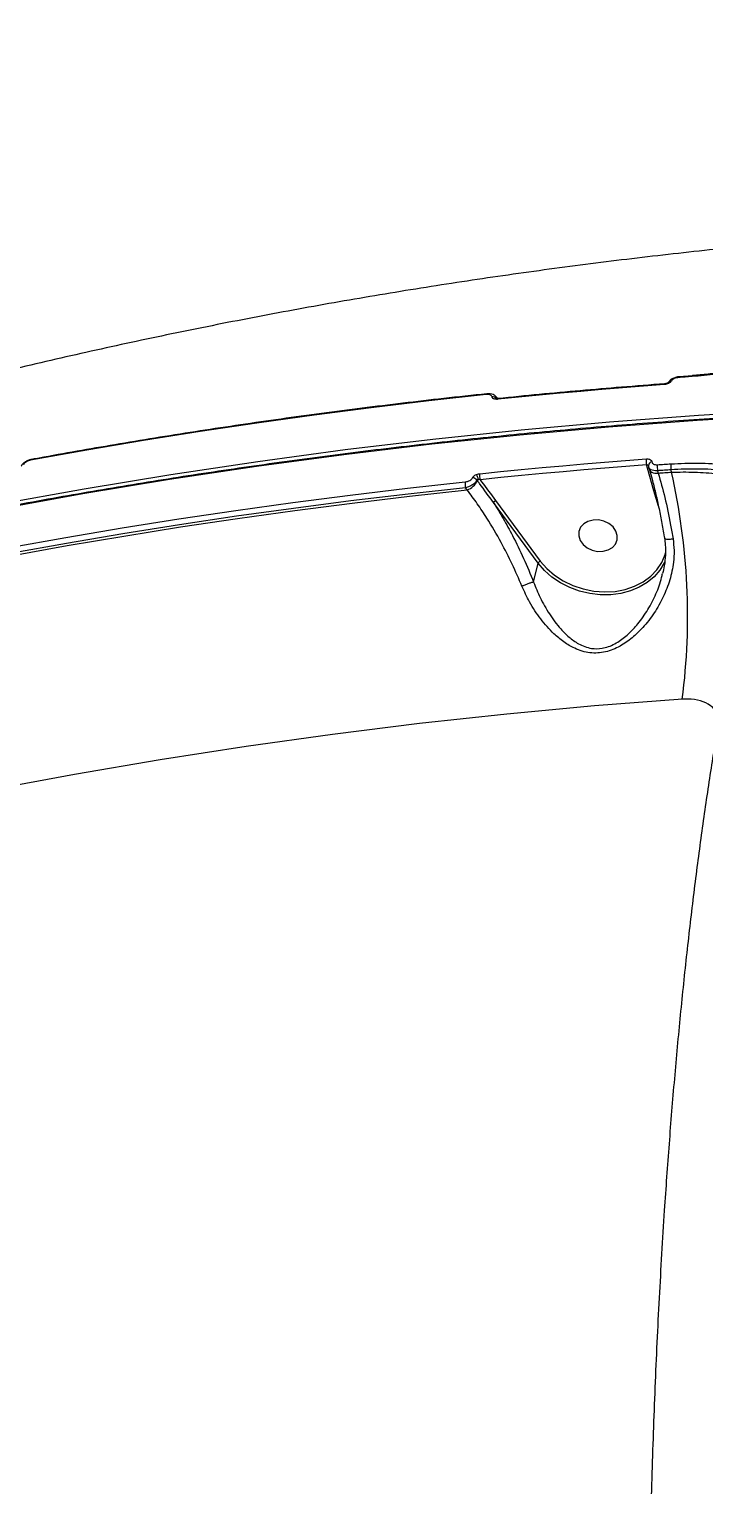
# Model space of a CAD drawing. Header units: millimetres. Extents: x -10374 to 11119, y -8221 to 9433.
# Drawn here: x -2991.3 to -2836.1, y -4716.8 to -4381.9 of the extents above; entities that cross this region are included whole.
import ezdxf

# ---------------------------------------------------------------- set-up
doc = ezdxf.new("R2010")
doc.units = ezdxf.units.MM
for name, color, linetype in [('DIKOM_ОБЪЕКТ', 7, 'Continuous'), ('DIKOM_РАЗМЕР_ЗОНА', 7, 'Continuous'), ('DIKOM_РАЗМЕР_ОБЪЕКТА', 7, 'Continuous')]:
    doc.layers.add(name, color=color, linetype=linetype)
doc.styles.add('style1', font='arial.ttf', dxfattribs={"width": 0.8})
doc.dimstyles.new('1-50', dxfattribs={"dimtxt": 300, "dimasz": 200, "dimexe": 100, "dimexo": 0, "dimgap": 100, "dimtad": 0, "dimdec": 0, "dimtxsty": 'style1', "dimcen": 0, "dimclrd": 7, "dimclre": 7, "dimadec": 1, "dimazin": 2, "dimtfac": 1, "dimtdec": 0, "dimtmove": 1, "dimatfit": 3, "dimfxl": 0, "dimlwd": 25, "dimlwe": 18, "dimarcsym": 0})

# ---------------------------------------------------------------- blocks, each defined once
blk = doc.blocks.new('*D16')
at = {"layer": 'Defpoints', "color": 0, "transparency": 16777216}
for p in [(-9045.1, 5161.67), (3694.49, 5161.67), (1813.16, -6719.94)]:
    blk.add_point(p, dxfattribs=at)
at = {"layer": 'DIKOM_РАЗМЕР_ОБЪЕКТА', "color": 7, "lineweight": 18, "transparency": 16777216}
for p, q in [((3694.49, 5161.67), (-9145.1, 5161.67)), ((1813.16, -6719.94), (-9145.1, -6719.94))]:
    blk.add_line(p, q, dxfattribs=at)
at = {"layer": 'DIKOM_РАЗМЕР_ОБЪЕКТА', "color": 7, "lineweight": 25, "transparency": 16777216}
for p, q in [((-9045.1, 4961.67), (-9045.1, -0.45)), ((-9045.1, -6519.94), (-9045.1, -1080.23))]:
    blk.add_line(p, q, dxfattribs=at)
at = {"layer": 'DIKOM_РАЗМЕР_ОБЪЕКТА', "color": 7, "transparency": 16777216}
for points in [[(-9078.43, 4961.67), (-9011.76, 4961.67), (-9045.1, 5161.67)], [(-9078.43, -6519.94), (-9011.76, -6519.94), (-9045.1, -6719.94)]]:
    blk.add_solid(points, dxfattribs=at)
at = {"layer": 'DIKOM_РАЗМЕР_ОБЪЕКТА', "color": 0, "transparency": 16777216, "insert": (-9045.1, -540.34), "char_height": 300, "attachment_point": 5, "rotation": 90, "style": 'style1'}
blk.add_mtext('11900', dxfattribs=at)
blk = doc.blocks.new('*D13')
at = {"layer": 'Defpoints', "color": 0, "transparency": 16777216}
for p in [(-10176.97, 7112.81), (3082.33, 7112.81), (2015.48, -8221.4)]:
    blk.add_point(p, dxfattribs=at)
at = {"layer": 'DIKOM_РАЗМЕР_ЗОНА', "color": 7, "lineweight": 18, "transparency": 16777216}
for p, q in [((3082.33, 7112.81), (-10276.97, 7112.81)), ((2015.48, -8221.4), (-10276.97, -8221.4))]:
    blk.add_line(p, q, dxfattribs=at)
at = {"layer": 'DIKOM_РАЗМЕР_ЗОНА', "color": 7, "lineweight": 25, "transparency": 16777216}
for p, q in [((-10176.97, 6912.81), (-10176.97, -14.41)), ((-10176.97, -8021.4), (-10176.97, -1094.19))]:
    blk.add_line(p, q, dxfattribs=at)
at = {"layer": 'DIKOM_РАЗМЕР_ЗОНА', "color": 7, "transparency": 16777216}
for points in [[(-10210.3, 6912.81), (-10143.64, 6912.81), (-10176.97, 7112.81)], [(-10210.3, -8021.4), (-10143.64, -8021.4), (-10176.97, -8221.4)]]:
    blk.add_solid(points, dxfattribs=at)
at = {"layer": 'DIKOM_РАЗМЕР_ЗОНА', "color": 0, "transparency": 16777216, "insert": (-10176.97, -554.3), "char_height": 300, "attachment_point": 5, "rotation": 90, "style": 'style1'}
blk.add_mtext('15300', dxfattribs=at)

msp = doc.modelspace()

# ---------------------------------------------------------------- linework, layer by layer
at = {"layer": 'DIKOM_ОБЪЕКТ', "color": 7, "linetype": 'Continuous', "lineweight": 15}
for p, q in [((-2838.67, -4461.69), (-2841.78, -4461.91)), ((-2838.66, -4461.69), (-2838.67, -4461.69)), ((-2883.72, -4466.73), (-2883.86, -4466.54)), ((-2883.86, -4466.54), (-2883.74, -4466.91)), ((-2883.44, -4467.01), (-2883.7, -4466.66)), ((-2849.03, -4482.9), (-2849.24, -4482.18)), ((-2847.54, -4488.11), (-2849.03, -4482.9)), ((-2848.8, -4482.47), (-2848.82, -4482.33)), ((-2848.76, -4482.67), (-2848.58, -4483.28)), ((-2848.58, -4483.28), (-2848.57, -4483.32)), ((-2846.7, -4483.52), (-2846.54, -4484.05)), ((-2843.5, -4483.83), (-2843.59, -4483.3)), ((-2888.15, -4485.82), (-2888.27, -4485.66)), ((-2890.5, -4487.94), (-2890.87, -4487.44)), ((-2883.97, -4490.37), (-2873.69, -4504.31)), ((-2846.5, -4491.65), (-2847.54, -4488.11)), ((-2874.18, -4504.79), (-2884.46, -4490.84)), ((-2875.23, -4509.14), (-2874.18, -4504.79))]:
    msp.add_line(p, q, dxfattribs=at)
at = {"layer": 'DIKOM_ОБЪЕКТ', "color": 7, "linetype": 'Continuous', "lineweight": 15, "flags": 128}
for points in [[(-2845.15, -4463.69), (-2849.96, -4464.06), (-2854.76, -4464.44), (-2859.56, -4464.84), (-2864.36, -4465.26), (-2869.15, -4465.69), (-2873.93, -4466.14), (-2878.72, -4466.61), (-2883.49, -4467.09)], [(-2845.04, -4463.52), (-2845.04, -4463.52), (-2845.08, -4463.54), (-2845.12, -4463.6), (-2845.15, -4463.69)], [(-2838.78, -4461.86), (-2839.17, -4461.88), (-2839.56, -4461.91), (-2839.95, -4461.94), (-2840.34, -4461.97), (-2840.73, -4461.99), (-2841.12, -4462.02), (-2841.51, -4462.05), (-2841.9, -4462.08)], [(-2838.67, -4461.69), (-2838.67, -4461.69), (-2838.72, -4461.71), (-2838.75, -4461.77), (-2838.78, -4461.86)], [(-2886.11, -4466), (-2899.36, -4467.45), (-2912.57, -4469.03), (-2925.75, -4470.73), (-2938.88, -4472.56), (-2951.97, -4474.52), (-2965.02, -4476.59), (-2978.02, -4478.8), (-2990.97, -4481.12)], [(-2883.64, -4466.88), (-2883.65, -4466.87), (-2883.72, -4466.73)], [(-2775.87, -4469.11), (-2796.5, -4469.76), (-2817.07, -4470.7), (-2837.58, -4471.94), (-2858.02, -4473.47), (-2878.39, -4475.3), (-2898.68, -4477.42), (-2918.88, -4479.84), (-2939, -4482.55), (-2959.01, -4485.55), (-2978.92, -4488.84), (-2998.72, -4492.42)], [(-2998.44, -4491.24), (-2978.64, -4487.66), (-2958.73, -4484.37), (-2938.71, -4481.37), (-2918.6, -4478.66), (-2898.4, -4476.24), (-2878.11, -4474.12), (-2857.74, -4472.29), (-2837.29, -4470.76), (-2816.78, -4469.52), (-2796.21, -4468.58), (-2775.59, -4467.93)], [(-2887.63, -4484.21), (-2882.86, -4483.73), (-2878.07, -4483.26), (-2873.29, -4482.81), (-2868.5, -4482.38), (-2863.7, -4481.96), (-2858.9, -4481.56), (-2854.1, -4481.18), (-2849.29, -4480.81)], [(-2849.24, -4482.18), (-2854.04, -4482.55), (-2858.84, -4482.94), (-2863.64, -4483.34), (-2868.43, -4483.75), (-2873.21, -4484.18), (-2878, -4484.63), (-2882.77, -4485.1), (-2887.55, -4485.58)], [(-2848.57, -4483.32), (-2848.57, -4483.33), (-2848.45, -4483.54), (-2848.26, -4483.73), (-2848.01, -4483.88), (-2847.7, -4483.99), (-2847.35, -4484.05), (-2846.96, -4484.07), (-2846.54, -4484.05)], [(-2846.75, -4482.15), (-2846.36, -4482.12), (-2845.97, -4482.09), (-2845.58, -4482.07), (-2845.19, -4482.04), (-2844.81, -4482.01), (-2844.42, -4481.98), (-2844.03, -4481.96), (-2843.64, -4481.93)], [(-2843.59, -4483.3), (-2843.98, -4483.32), (-2844.37, -4483.35), (-2844.75, -4483.38), (-2845.14, -4483.41), (-2845.53, -4483.44), (-2845.92, -4483.46), (-2846.31, -4483.49), (-2846.7, -4483.52)], [(-2846.54, -4484.05), (-2846.16, -4484.02), (-2845.78, -4483.99), (-2845.4, -4483.97), (-2845.02, -4483.94), (-2844.64, -4483.91), (-2844.26, -4483.89), (-2843.88, -4483.86), (-2843.5, -4483.83)], [(-2995.83, -4501.19), (-2982.87, -4498.87), (-2969.87, -4496.66), (-2956.82, -4494.59), (-2943.73, -4492.63), (-2930.6, -4490.8), (-2917.43, -4489.1), (-2904.21, -4487.52), (-2890.96, -4486.07)], [(-2890.87, -4487.44), (-2904.11, -4488.89), (-2917.31, -4490.47), (-2930.48, -4492.17), (-2943.6, -4493.99), (-2956.68, -4495.95), (-2969.72, -4498.02), (-2982.71, -4500.22), (-2995.65, -4502.55)], [(-2995.5, -4503.08), (-2982.53, -4500.75), (-2969.51, -4498.54), (-2956.45, -4496.46), (-2943.34, -4494.51), (-2930.19, -4492.68), (-2917, -4490.97), (-2903.77, -4489.39), (-2890.5, -4487.94)], [(-2856.3, -4497.39), (-2856.96, -4496.45), (-2857.9, -4495.68), (-2859.04, -4495.13), (-2860.29, -4494.85), (-2861.55, -4494.87), (-2862.72, -4495.17), (-2863.69, -4495.74), (-2864.41, -4496.53), (-2864.79, -4497.48), (-2864.82, -4498.51), (-2864.49, -4499.53), (-2863.84, -4500.47), (-2862.9, -4501.24), (-2861.76, -4501.79), (-2860.51, -4502.06), (-2859.25, -4502.05), (-2858.08, -4501.75), (-2857.1, -4501.17), (-2856.39, -4500.38), (-2856.01, -4499.44), (-2855.98, -4498.41), (-2856.3, -4497.39)], [(-2873.69, -4504.31), (-2872.2, -4506.03), (-2870.42, -4507.56), (-2868.4, -4508.87), (-2866.18, -4509.93), (-2863.83, -4510.72), (-2861.39, -4511.21), (-2858.93, -4511.39), (-2856.5, -4511.26), (-2854.17, -4510.81), (-2851.99, -4510.08), (-2850.01, -4509.05), (-2848.29, -4507.78), (-2846.85, -4506.28), (-2845.74, -4504.59), (-2844.99, -4502.75), (-2844.9, -4502.42)], [(-2845.02, -4504.38), (-2845.16, -4504.68), (-2846.16, -4506.37), (-2847.48, -4507.9), (-2849.07, -4509.22), (-2850.91, -4510.32), (-2852.96, -4511.17), (-2855.17, -4511.75), (-2857.5, -4512.05), (-2859.89, -4512.06), (-2862.29, -4511.78), (-2864.66, -4511.21), (-2866.93, -4510.38), (-2869.06, -4509.29), (-2871.01, -4507.98), (-2872.73, -4506.47), (-2874.18, -4504.79)], [(-2841.01, -4536.06), (-2861.25, -4537.63), (-2881.41, -4539.51), (-2901.49, -4541.69), (-2921.48, -4544.16), (-2941.37, -4546.94), (-2961.16, -4550), (-2980.85, -4553.37), (-3000.42, -4557.02)]]:
    msp.add_lwpolyline(points, dxfattribs=at)
at = {"layer": 'DIKOM_ОБЪЕКТ', "color": 7, "linetype": 'Continuous', "lineweight": 15}
for centre, radius, start, end in [((-2843.59, -4463.62), 0.743, 85.2294, 148.7441), ((-2841.7, -4462.09), 0.2, 117.0701, 177.435), ((-2885.91, -4466.01), 0.197, 114.4086, 177.1027), ((-2884.57, -4467.6), 1.08, 39.3942, 102.3871), ((-2883.84, -4467.38), 0.474, 80.7547, 138.6571), ((-2883.29, -4467.1), 0.205, 115.471, 176.6397), ((-2990.77, -4481.14), 0.206, 112.9798, 174.6236), ((-2845.76, -4481.36), 3.58, 171.1636, 193.2913), ((-2848.94, -4483.35), 0.461, 55.3015, 101.3964), ((-2847.96, -4482.34), 0.863, 94.0381, 179.4773), ((-2843.18, -4482.7), 3.61, 171.2634, 193.1235), ((-2840.05, -4482.48), 3.63, 171.2267, 193), ((-2989.84, -4516.98), 150.04, 352.6948, 12.7627), ((-2887.7, -4486.54), 3.3, 171.782, 195.7267), ((-2892.33, -4483.54), 4.77, 292.6052, 331.3744), ((-2889.32, -4486.44), 1.31, 36.9586, 89.2752), ((-2893.5, -4487.34), 5.9, 17.9034, 29.8957), ((-2887.41, -4486.2), 0.832, 124.9097, 152.8401), ((-2884.37, -4484.69), 3.3, 171.5619, 195.6069), ((-2883.65, -4491.19), 0.877, 111.3515, 157.0602), ((-2847.46, -4488.73), 0.626, 75.8416, 97.5546), ((-2873.38, -4505.12), 0.873, 111.2647, 157.1758)]:
    msp.add_arc(centre, radius, start, end, dxfattribs=at)
for points, knots in [([(-2784.08, -4428.4), (-2785.81, -4428.51), (-2793.95, -4429.04), (-2808.47, -4430.19), (-2827.6, -4431.95), (-2846.68, -4434.01), (-2865.7, -4436.34), (-2884.65, -4438.96), (-2903.53, -4441.86), (-2922.33, -4445.04), (-2941.05, -4448.5), (-2959.69, -4452.24), (-2978.23, -4456.26), (-2996.67, -4460.55), (-3015.01, -4465.12), (-3033.23, -4469.97), (-3051.35, -4475.09), (-3069.34, -4480.49), (-3087.21, -4486.16), (-3104.94, -4492.1), (-3122.54, -4498.3), (-3140, -4504.78), (-3157.31, -4511.52), (-3174.46, -4518.52), (-3191.46, -4525.79), (-3208.3, -4533.31), (-3224.97, -4541.1), (-3236.65, -4546.76), (-3242.77, -4549.84), (-3243.44, -4550.17)], [0, 0, 0, 0, 0.01071, 0.05027, 0.089831, 0.129388, 0.168935, 0.208472, 0.248001, 0.287521, 0.327026, 0.366518, 0.405997, 0.445458, 0.4849, 0.524323, 0.563727, 0.603105, 0.64246, 0.681789, 0.721089, 0.760359, 0.799598, 0.838803, 0.877973, 0.917105, 0.956197, 0.995249, 1, 1, 1, 1]), ([(-2785.91, -4440.81), (-2786.95, -4441.83), (-2789.03, -4443.88), (-2792.85, -4446.75), (-2796.98, -4449.39), (-2801.36, -4451.78), (-2806.1, -4454), (-2811.16, -4456), (-2816.47, -4457.77), (-2821.96, -4459.27), (-2827.56, -4460.46), (-2833.2, -4461.37), (-2836.92, -4461.69), (-2838.78, -4461.86)], [0, 0, 0, 0, 0.100973, 0.201943, 0.290339, 0.379022, 0.467422, 0.556111, 0.645095, 0.733782, 0.822426, 0.911365, 1, 1, 1, 1]), ([(-2786.59, -4441.01), (-2786.66, -4441.09), (-2787.29, -4441.78), (-2788.73, -4443.1), (-2790.91, -4444.94), (-2793.37, -4446.76), (-2796.06, -4448.54), (-2798.95, -4450.25), (-2802.03, -4451.89), (-2805.27, -4453.42), (-2808.64, -4454.85), (-2812.14, -4456.15), (-2815.74, -4457.34), (-2819.47, -4458.41), (-2823.3, -4459.35), (-2827.2, -4460.16), (-2831.15, -4460.82), (-2834.99, -4461.33), (-2837.48, -4461.53), (-2838.67, -4461.63)], [0, 0, 0, 0, 0.008189, 0.070779, 0.133689, 0.196771, 0.2598, 0.322568, 0.384953, 0.446862, 0.508243, 0.568954, 0.629888, 0.691458, 0.753618, 0.816273, 0.879333, 0.942621, 1, 1, 1, 1]), ([(-2845.04, -4463.52), (-2848.37, -4463.78), (-2858.02, -4464.52), (-2870.8, -4465.65), (-2880.23, -4466.6), (-2883.38, -4466.92)], [0, 0, 0, 0, 0.259771, 0.753282, 1, 1, 1, 1]), ([(-2843.53, -4462.88), (-2843.53, -4462.9), (-2843.6, -4463.01), (-2843.79, -4463.21), (-2844.18, -4463.45), (-2844.65, -4463.63), (-2844.99, -4463.67), (-2845.15, -4463.69)], [0, 0, 0, 0, 0.037399, 0.278281, 0.518949, 0.759745, 1, 1, 1, 1]), ([(-2844.21, -4463.21), (-2844.21, -4463.21), (-2844.21, -4463.21), (-2844.27, -4463.27), (-2844.39, -4463.34), (-2844.57, -4463.42), (-2844.8, -4463.49), (-2844.96, -4463.51), (-2845.04, -4463.52)], [0, 0, 0, 0, 0.114955, 0.259165, 0.420253, 0.597128, 0.791277, 1, 1, 1, 1]), ([(-2841.79, -4461.92), (-2841.83, -4461.92), (-2842.15, -4461.93), (-2842.8, -4462.09), (-2843.55, -4462.47), (-2844.03, -4462.87), (-2844.16, -4463.17), (-2844.19, -4463.24)], [0, 0, 0, 0, 0.041891, 0.334394, 0.637369, 0.915008, 1, 1, 1, 1]), ([(-2841.9, -4462.08), (-2842.06, -4462.1), (-2842.4, -4462.14), (-2842.87, -4462.32), (-2843.26, -4462.56), (-2843.45, -4462.76), (-2843.52, -4462.87), (-2843.53, -4462.88)], [0, 0, 0, 0, 0.240467, 0.481025, 0.721816, 0.96293, 1, 1, 1, 1]), ([(-2885.99, -4465.83), (-2889.3, -4466.18), (-2898.88, -4467.21), (-2914.68, -4469.1), (-2933.36, -4471.58), (-2951.96, -4474.32), (-2970.15, -4477.26), (-2983.09, -4479.52), (-2989.87, -4480.77), (-2990.85, -4480.95)], [0, 0, 0, 0, 0.09344, 0.270951, 0.448451, 0.625965, 0.80347, 0.971632, 1, 1, 1, 1]), ([(-2884.8, -4466.54), (-2884.82, -4466.46), (-2884.86, -4466.29), (-2885.11, -4466.11), (-2885.48, -4465.99), (-2885.84, -4465.97), (-2886.06, -4465.99), (-2886.11, -4466)], [0, 0, 0, 0, 0.224989, 0.449807, 0.68057, 0.923751, 1, 1, 1, 1]), ([(-2883.87, -4466.55), (-2883.95, -4466.46), (-2884.13, -4466.21), (-2884.59, -4465.96), (-2885.22, -4465.79), (-2885.73, -4465.82), (-2885.99, -4465.83)], [0, 0, 0, 0, 0.157551, 0.393474, 0.680046, 1, 1, 1, 1]), ([(-2884.19, -4467.06), (-2884.3, -4467.03), (-2884.52, -4466.97), (-2884.75, -4466.79), (-2884.79, -4466.62), (-2884.8, -4466.54)], [0, 0, 0, 0, 0.298512, 0.649003, 1, 1, 1, 1]), ([(-2883.49, -4467.09), (-2883.57, -4467.09), (-2883.82, -4467.12), (-2884.04, -4467.08), (-2884.19, -4467.06)], [0, 0, 0, 0, 0.287753, 1, 1, 1, 1]), ([(-2883.76, -4466.91), (-2883.77, -4466.9), (-2883.81, -4466.9), (-2883.83, -4466.88), (-2883.82, -4466.89), (-2883.82, -4466.89)], [0, 0, 0, 0, 0.209244, 0.930703, 1, 1, 1, 1]), ([(-2883.37, -4466.91), (-2883.42, -4466.92), (-2883.55, -4466.93), (-2883.69, -4466.92), (-2883.74, -4466.91), (-2883.76, -4466.91)], [0, 0, 0, 0, 0.284787, 0.753017, 1, 1, 1, 1]), ([(-2775.76, -4468.92), (-2779.13, -4469), (-2788.88, -4469.26), (-2804.99, -4469.88), (-2824.08, -4470.86), (-2843.1, -4472.1), (-2862.07, -4473.59), (-2880.98, -4475.33), (-2899.81, -4477.33), (-2918.58, -4479.58), (-2937.26, -4482.08), (-2955.86, -4484.84), (-2974.37, -4487.84), (-2992.78, -4491.1), (-3011.1, -4494.61), (-3029.31, -4498.36), (-3047.42, -4502.36), (-3065.41, -4506.61), (-3083.29, -4511.1), (-3101.04, -4515.84), (-3118.67, -4520.82), (-3136.16, -4526.05), (-3153.52, -4531.51), (-3170.74, -4537.21), (-3187.81, -4543.15), (-3204.74, -4549.33), (-3221.51, -4555.74), (-3238.12, -4562.38), (-3254.57, -4569.25), (-3270.85, -4576.36), (-3286.97, -4583.69), (-3302.9, -4591.24), (-3318.66, -4599.02), (-3334.23, -4607.02), (-3348.87, -4614.82), (-3358.24, -4620.05), (-3362.55, -4622.45)], [0, 0, 0, 0, 0.015772, 0.04573, 0.075689, 0.105649, 0.135609, 0.165567, 0.195527, 0.225486, 0.255445, 0.285405, 0.315363, 0.345323, 0.375282, 0.405242, 0.4352, 0.465159, 0.495118, 0.525077, 0.555036, 0.584996, 0.614955, 0.644914, 0.674872, 0.704831, 0.734791, 0.764749, 0.794708, 0.824666, 0.854625, 0.884583, 0.914541, 0.9445, 0.974457, 1, 1, 1, 1]), ([(-2990.85, -4480.96), (-2990.89, -4480.96), (-2991.21, -4481.01), (-2991.83, -4481.24), (-2992.54, -4481.69), (-2992.99, -4482.1), (-2993.1, -4482.38), (-2993.11, -4482.43)], [0, 0, 0, 0, 0.043296, 0.342411, 0.648869, 0.941269, 1, 1, 1, 1]), ([(-2990.97, -4481.12), (-2991.13, -4481.16), (-2991.46, -4481.24), (-2991.92, -4481.46), (-2992.3, -4481.73), (-2992.49, -4481.95), (-2992.55, -4482.06), (-2992.56, -4482.08)], [0, 0, 0, 0, 0.240449, 0.481598, 0.72154, 0.961221, 1, 1, 1, 1]), ([(-2849.29, -4480.81), (-2849.27, -4480.81), (-2849.08, -4480.8), (-2848.74, -4480.82), (-2848.35, -4480.96), (-2848.09, -4481.18), (-2848.04, -4481.38), (-2848.02, -4481.48)], [0, 0, 0, 0, 0.037085, 0.277907, 0.518421, 0.759205, 1, 1, 1, 1]), ([(-2848.83, -4482.37), (-2848.83, -4482.36), (-2848.85, -4482.33), (-2848.92, -4482.27), (-2849.05, -4482.2), (-2849.17, -4482.18), (-2849.23, -4482.18), (-2849.24, -4482.18)], [0, 0, 0, 0, 0.026885, 0.335303, 0.64337, 0.952478, 1, 1, 1, 1]), ([(-2848.8, -4482.31), (-2848.81, -4482.36), (-2848.82, -4482.49), (-2848.77, -4482.6), (-2848.74, -4482.66)], [0, 0, 0, 0, 0.434515, 1, 1, 1, 1]), ([(-2846.7, -4483.52), (-2846.74, -4483.52), (-2847.05, -4483.55), (-2847.62, -4483.52), (-2848.25, -4483.3), (-2848.65, -4483), (-2848.71, -4482.75), (-2848.73, -4482.66)], [0, 0, 0, 0, 0.041259, 0.309194, 0.577031, 0.844509, 1, 1, 1, 1]), ([(-2848.6, -4483.33), (-2848.39, -4484.04), (-2847.9, -4485.71), (-2847.19, -4488.56), (-2846.45, -4491.81), (-2845.78, -4495.21), (-2845.33, -4497.64), (-2845.13, -4498.95), (-2845.11, -4499.06)], [0, 0, 0, 0, 0.151812, 0.357376, 0.564382, 0.77213, 0.979792, 1, 1, 1, 1]), ([(-2848.02, -4481.48), (-2848, -4481.58), (-2847.96, -4481.77), (-2847.69, -4482), (-2847.31, -4482.14), (-2846.96, -4482.16), (-2846.77, -4482.15), (-2846.75, -4482.15)], [0, 0, 0, 0, 0.240746, 0.481183, 0.721884, 0.962949, 1, 1, 1, 1]), ([(-2843.64, -4481.93), (-2841.52, -4481.83), (-2837.27, -4481.64), (-2831.43, -4482.04), (-2826.12, -4482.86), (-2821.38, -4484.06), (-2816.99, -4485.66), (-2813.01, -4487.65), (-2809.49, -4490.01), (-2806.47, -4492.72), (-2804, -4495.75), (-2802.06, -4499.05), (-2801.26, -4501.46), (-2800.87, -4502.65)], [0, 0, 0, 0, 0.102193, 0.204363, 0.292488, 0.380891, 0.469016, 0.557403, 0.64608, 0.734467, 0.822882, 0.911579, 1, 1, 1, 1]), ([(-2801.68, -4503.58), (-2802.07, -4502.41), (-2802.85, -4500.05), (-2804.76, -4496.82), (-2807.17, -4493.84), (-2810.14, -4491.19), (-2813.59, -4488.88), (-2817.48, -4486.93), (-2821.79, -4485.37), (-2826.43, -4484.2), (-2831.63, -4483.39), (-2837.35, -4483.01), (-2841.51, -4483.2), (-2843.59, -4483.3)], [0, 0, 0, 0, 0.088372, 0.177027, 0.265395, 0.35377, 0.442424, 0.530803, 0.618944, 0.707375, 0.795528, 0.897757, 1, 1, 1, 1]), ([(-2843.5, -4483.83), (-2841.72, -4483.81), (-2838.14, -4483.76), (-2832.08, -4484.23), (-2826.69, -4485.14), (-2822.04, -4486.39), (-2817.64, -4487.92), (-2813.66, -4489.83), (-2810.22, -4492.09), (-2807.91, -4493.96), (-2805.92, -4495.97), (-2804.24, -4498.11), (-2802.88, -4500.39), (-2802.09, -4502.25), (-2801.76, -4503.33), (-2801.68, -4503.58)], [0, 0, 0, 0, 0.086915, 0.174884, 0.305727, 0.373065, 0.440408, 0.572503, 0.640535, 0.708567, 0.775108, 0.841645, 0.910155, 0.978659, 1, 1, 1, 1]), ([(-2890.96, -4486.07), (-2890.78, -4486.04), (-2890.42, -4485.98), (-2889.91, -4485.76), (-2889.5, -4485.47), (-2889.37, -4485.25), (-2889.3, -4485.14)], [0, 0, 0, 0, 0.256633, 0.513836, 0.761203, 1, 1, 1, 1]), ([(-2888.27, -4485.66), (-2888.38, -4485.84), (-2888.6, -4486.22), (-2889.24, -4486.75), (-2890.03, -4487.2), (-2890.59, -4487.36), (-2890.87, -4487.44)], [0, 0, 0, 0, 0.242421, 0.491596, 0.747378, 1, 1, 1, 1]), ([(-2889.3, -4485.14), (-2889.24, -4485.04), (-2889.11, -4484.83), (-2888.78, -4484.57), (-2888.51, -4484.45), (-2888.38, -4484.39)], [0, 0, 0, 0, 0.351029, 0.701094, 1, 1, 1, 1]), ([(-2888.38, -4484.39), (-2888.31, -4484.37), (-2888.07, -4484.28), (-2887.82, -4484.24), (-2887.63, -4484.21)], [0, 0, 0, 0, 0.287641, 1, 1, 1, 1]), ([(-2887.88, -4485.52), (-2887.94, -4485.52), (-2888.05, -4485.52), (-2888.18, -4485.56), (-2888.25, -4485.62), (-2888.27, -4485.65), (-2888.27, -4485.66)], [0, 0, 0, 0, 0.328564, 0.679049, 0.920309, 1, 1, 1, 1]), ([(-2884.46, -4490.84), (-2885.53, -4489.38), (-2886.76, -4487.7), (-2887.99, -4486.04), (-2888.15, -4485.82)], [0, 0, 0, 0, 0.87021, 1, 1, 1, 1]), ([(-2887.55, -4485.58), (-2887.63, -4485.56), (-2887.74, -4485.53), (-2887.85, -4485.52), (-2887.88, -4485.52)], [0, 0, 0, 0, 0.721294, 1, 1, 1, 1]), ([(-2887.55, -4485.58), (-2887.43, -4485.73), (-2886.25, -4487.34), (-2885.05, -4488.93), (-2883.97, -4490.37)], [0, 0, 0, 0, 0.097425, 1, 1, 1, 1]), ([(-2846.54, -4484.05), (-2846.03, -4485.89), (-2844.99, -4489.63), (-2843.89, -4494.85), (-2843.33, -4498.12), (-2843.15, -4499.18)], [0, 0, 0, 0, 0.395877, 0.80323, 1, 1, 1, 1]), ([(-2877.92, -4510.08), (-2878.65, -4508.39), (-2880.12, -4504.97), (-2882.82, -4499.7), (-2885.54, -4495.06), (-2888.18, -4491.06), (-2889.72, -4488.98), (-2890.5, -4487.94)], [0, 0, 0, 0, 0.21066, 0.424752, 0.676214, 0.837398, 1, 1, 1, 1]), ([(-2884.46, -4490.84), (-2883.71, -4492.06), (-2882.2, -4494.51), (-2879.87, -4498.8), (-2877.47, -4503.67), (-2875.98, -4507.3), (-2875.23, -4509.14)], [0, 0, 0, 0, 0.216064, 0.43411, 0.714769, 1, 1, 1, 1]), ([(-2843.15, -4499.18), (-2843.05, -4500.07), (-2842.85, -4501.86), (-2843.05, -4505.05), (-2843.8, -4508.66), (-2845.33, -4512.59), (-2847.41, -4516.29), (-2849.85, -4519.45), (-2852.5, -4522.01), (-2855.35, -4524.01), (-2858.12, -4525.15), (-2860.49, -4525.49), (-2862.31, -4525.44), (-2864.09, -4525.06), (-2866.14, -4524.27), (-2868.34, -4522.95), (-2870.98, -4520.73), (-2873.66, -4517.69), (-2876.13, -4513.98), (-2877.36, -4511.3), (-2877.92, -4510.08)], [0, 0, 0, 0, 0.045079, 0.090184, 0.158891, 0.227687, 0.298408, 0.369113, 0.425056, 0.48082, 0.54083, 0.571386, 0.601962, 0.634464, 0.66703, 0.719847, 0.77277, 0.852887, 0.93299, 1, 1, 1, 1]), ([(-2845.13, -4499.06), (-2845.05, -4499.57), (-2844.86, -4500.84), (-2844.88, -4502.96), (-2845.09, -4505.18), (-2845.42, -4506.58), (-2845.56, -4507.19)], [0, 0, 0, 0, 0.191748, 0.476524, 0.773096, 1, 1, 1, 1]), ([(-2845.08, -4499.05), (-2845.08, -4499.06), (-2845.11, -4499.13), (-2844.89, -4499.21), (-2844.42, -4499.26), (-2843.83, -4499.25), (-2843.39, -4499.21), (-2843.19, -4499.19), (-2843.15, -4499.18)], [0, 0, 0, 0, 0.057043, 0.311192, 0.565388, 0.819637, 0.958504, 1, 1, 1, 1]), ([(-2875.24, -4509.14), (-2875.23, -4509.14), (-2874.79, -4510.35), (-2873.7, -4512.91), (-2871.64, -4516.57), (-2869.38, -4519.59), (-2867.12, -4521.84), (-2865.26, -4523.19), (-2863.48, -4524.02), (-2861.68, -4524.5), (-2860.05, -4524.49), (-2857.98, -4524.05), (-2855.82, -4523.05), (-2853.34, -4521.09), (-2851.02, -4518.58), (-2848.85, -4515.49), (-2847.05, -4511.89), (-2845.94, -4509.08), (-2845.65, -4507.48), (-2845.59, -4507.19)], [0, 0, 0, 0, 0.000058, 0.080664, 0.175475, 0.272725, 0.33365, 0.395787, 0.431544, 0.468288, 0.520035, 0.534568, 0.600898, 0.664508, 0.730272, 0.814041, 0.899498, 0.981314, 1, 1, 1, 1]), ([(-2875.24, -4509.14), (-2875.38, -4509.17), (-2875.66, -4509.24), (-2876.33, -4509.47), (-2877.06, -4509.74), (-2877.61, -4509.95), (-2877.88, -4510.06), (-2877.92, -4510.08)], [0, 0, 0, 0, 0.24621, 0.4926, 0.738764, 0.95821, 1, 1, 1, 1]), ([(-2875.23, -4509.14), (-2875.23, -4509.14), (-2875.23, -4509.14), (-2875.23, -4509.14), (-2875.24, -4509.14)], [0, 0, 0, 0, 0.590639, 1, 1, 1, 1]), ([(-2832.7, -4541.86), (-2832.69, -4541.13), (-2832.65, -4539.67), (-2833.96, -4537.83), (-2836.12, -4536.56), (-2838.62, -4535.99), (-2840.33, -4536.04), (-2841.01, -4536.06)], [0, 0, 0, 0, 0.209903, 0.422876, 0.638245, 0.855359, 1, 1, 1, 1]), ([(-2810.11, -5131.39), (-2811.12, -5127.88), (-2813.16, -5120.86), (-2816.11, -5109.37), (-2818.99, -5097.22), (-2821.8, -5084.2), (-2824.55, -5070.31), (-2827.22, -5055.56), (-2829.76, -5040.16), (-2832.24, -5023.71), (-2834.63, -5006.17), (-2836.92, -4987.54), (-2839.04, -4968.19), (-2840.99, -4948.13), (-2842.75, -4927.44), (-2844.29, -4906.58), (-2845.59, -4885.63), (-2846.66, -4864.68), (-2847.54, -4843.36), (-2848.19, -4821.72), (-2848.62, -4799.84), (-2848.81, -4778.22), (-2848.76, -4756.92), (-2848.5, -4736.01), (-2848.01, -4715.12), (-2847.28, -4694.34), (-2846.31, -4673.73), (-2845.21, -4655.07), (-2844.02, -4638.31), (-2842.79, -4623.32), (-2841.44, -4608.65), (-2839.95, -4594.38), (-2838.33, -4580.55), (-2836.59, -4567.17), (-2834.72, -4554.2), (-2833.38, -4545.98), (-2832.7, -4541.86)], [0, 0, 0, 0, 0.027765, 0.055564, 0.083362, 0.111128, 0.140031, 0.168973, 0.197914, 0.226818, 0.258245, 0.289696, 0.321123, 0.353467, 0.385839, 0.418183, 0.449506, 0.480853, 0.512176, 0.544413, 0.576676, 0.608912, 0.640161, 0.671434, 0.702682, 0.734841, 0.767027, 0.799186, 0.824146, 0.849107, 0.874267, 0.899427, 0.92447, 0.949512, 0.974756, 1, 1, 1, 1])]:
    msp.add_open_spline(points, degree=3, knots=knots, dxfattribs=at)

# ---------------------------------------------------------------- dimensions: what is measured, and where the dimension line sits
at = {"layer": 'DIKOM_РАЗМЕР_ЗОНА'}
dim = msp.add_linear_dim(base=(-10176.97, 7112.81), p1=(2015.48, -8221.4), p2=(3082.33, 7112.81), angle=270, text='15300', dimstyle='1-50', override={"dimscale": 1, "dimtix": 0, "dimtofl": 1, "dimtmove": 1, "dimatfit": 3}, dxfattribs=at)
dim.commit()
dim.dimension.update_dxf_attribs({"geometry": '*D13', "text_midpoint": (-10176.97, -554.3), "dimtype": 160})
at = {"layer": 'DIKOM_РАЗМЕР_ОБЪЕКТА'}
dim = msp.add_linear_dim(base=(-9045.1, 5161.67), p1=(1813.16, -6719.94), p2=(3694.49, 5161.67), angle=270, text='11900', dimstyle='1-50', override={"dimscale": 1, "dimtix": 0, "dimtofl": 1, "dimtmove": 1, "dimatfit": 3}, dxfattribs=at)
dim.commit()
dim.dimension.update_dxf_attribs({"geometry": '*D16', "text_midpoint": (-9045.1, -540.34), "dimtype": 160})

doc.saveas('drawing.dxf')
